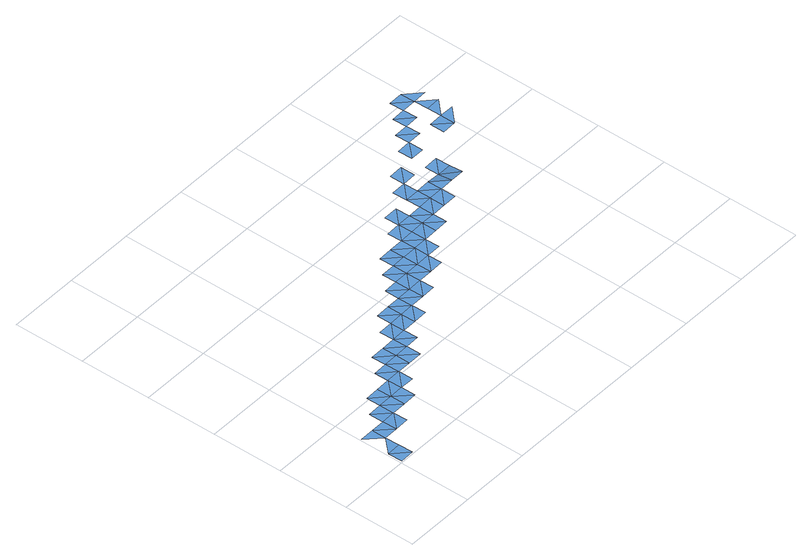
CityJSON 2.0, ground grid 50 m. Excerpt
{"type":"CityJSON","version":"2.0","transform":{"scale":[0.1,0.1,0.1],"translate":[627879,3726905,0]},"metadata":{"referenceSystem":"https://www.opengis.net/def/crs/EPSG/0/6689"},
"CityObjects":{
"waterbody1":{"type":"WaterBody","attributes":{"name":"福岡県津波浸水想定図","class":"1140","function":"2","WaterBodyTsunamiRiskAttribute.description":"1","WaterBodyTsunamiRiskAttribute.rank":"1"},"geometry":[{"type":"MultiSurface","lod":"1","boundaries":[[[0,1,2]],[[2,3,0]],[[4,5,6]],[[6,5,7]],[[8,9,10]],[[8,11,9]],[[11,12,13]],[[13,12,14]],[[15,16,17]],[[17,16,18]],[[19,20,21]],[[21,20,22]],[[23,24,25]],[[26,25,24]],[[27,28,29]],[[30,28,27]],[[31,32,33]],[[31,34,35]],[[36,34,31]],[[31,33,36]]]}]},
"waterbody2":{"type":"WaterBody","attributes":{"name":"福岡県津波浸水想定図","class":"1140","function":"2","WaterBodyTsunamiRiskAttribute.description":"1","WaterBodyTsunamiRiskAttribute.rank":"2"},"geometry":[{"type":"MultiSurface","lod":"1","boundaries":[[[37,0,3]],[[38,37,39]],[[39,40,38]],[[39,41,40]],[[42,41,39]],[[41,43,44]],[[44,43,45]],[[45,43,46]],[[5,45,46]],[[47,45,4]],[[45,5,4]],[[10,48,6]],[[10,9,48]],[[9,11,49]],[[49,11,13]],[[50,14,15]],[[15,14,16]],[[51,52,17]],[[51,53,52]],[[51,54,53]],[[55,54,51]],[[53,56,57]],[[53,54,56]],[[54,20,56]],[[20,19,56]],[[19,24,23]],[[24,19,21]],[[58,24,21]],[[59,58,21]],[[60,61,62]],[[61,63,62]],[[63,29,64]],[[27,29,63]],[[65,66,67]],[[67,66,68]],[[69,70,71]],[[72,70,69]],[[73,74,75]],[[76,77,78]]]}]},
"waterbody3":{"type":"WaterBody","attributes":{"name":"福岡県津波浸水想定図","class":"1140","function":"2","WaterBodyTsunamiRiskAttribute.description":"1","WaterBodyTsunamiRiskAttribute.rank":"3"},"geometry":[{"type":"MultiSurface","lod":"1","boundaries":[[[37,38,79]],[[80,40,41]],[[80,41,44]],[[45,81,44]],[[45,47,81]],[[82,4,6]],[[48,82,6]],[[48,9,83]],[[9,49,83]],[[13,50,84]],[[13,14,50]],[[50,15,85]],[[86,85,15]],[[86,15,17]],[[17,52,86]],[[53,87,52]],[[53,57,87]],[[57,56,88]],[[88,56,89]],[[89,56,19]],[[89,19,23]],[[24,58,26]],[[90,91,26]],[[26,58,92]],[[90,26,92]],[[58,62,92]],[[60,62,58]],[[62,90,92]],[[90,62,93]],[[93,62,63]],[[93,63,64]],[[66,64,29]],[[66,29,68]],[[28,68,29]],[[68,28,94]],[[67,95,96]],[[97,95,67]],[[32,94,28]],[[31,94,32]],[[98,99,70]],[[99,98,100]],[[75,101,102]],[[75,74,101]],[[103,104,74]],[[103,76,104]]]}]},
"waterbody4":{"type":"WaterBody","attributes":{"name":"福岡県津波浸水想定図","class":"1140","function":"2","WaterBodyTsunamiRiskAttribute.description":"1","WaterBodyTsunamiRiskAttribute.rank":"4"},"geometry":[{"type":"MultiSurface","lod":"1","boundaries":[[[105,89,23]],[[23,25,105]],[[106,90,107]],[[107,90,93]],[[100,108,109]],[[108,110,109]],[[111,110,76]],[[111,76,78]]]}]}
},
"vertices":[
[7,104,21],[9,4,21],[109,6,21],[107,106,21],[499,514,21],[501,414,21],[599,516,21],[601,416,21],[799,519,21],[697,617,21],[699,517,21],[797,619,21],[897,621,21],[795,719,21],[895,721,21],[993,823,21],[995,723,21],[1093,825,21],[1095,725,21],[1389,1031,21],[1391,931,21],[1489,1033,21],[1491,933,21],[1387,1131,21],[1488,1133,21],[1386,1231,21],[1486,1233,21],[1885,1240,21],[1983,1342,21],[1883,1340,21],[1985,1242,21],[2081,1444,10],[2083,1344,21],[2183,1346,21],[2179,1546,10],[2080,1544,10],[2181,1446,10],
[105,206,21],[103,306,21],[205,208,21],[203,308,21],[303,310,21],[305,210,21],[403,312,21],[301,410,21],[401,412,21],[503,314,21],[399,512,21],[597,616,21],[696,717,21],[893,821,21],[1193,827,21],[1091,925,21],[1191,927,21],[1291,929,21],[1293,829,21],[1289,1029,21],[1190,1027,21],[1587,1135,21],[1589,1035,21],[1687,1137,21],[1787,1139,21],[1685,1237,21],[1785,1238,21],[1784,1338,21],[1780,1538,21],[1782,1438,21],[1880,1540,21],[1882,1440,21],[2078,1644,21],[2176,1746,21],[2076,1744,21],[2178,1646,21],[2576,1754,21],[2476,1752,21],[2477,1652,21],[2472,1952,21],[2572,1954,21],[2470,2052,21],
[3,304,21],[201,408,21],[299,510,21],[497,614,21],[595,715,21],[794,819,21],[892,921,21],[992,923,21],[1090,1025,21],[1188,1127,21],[1288,1129,21],[1584,1335,21],[1484,1333,21],[1586,1235,21],[1684,1337,21],[1982,1442,21],[1978,1642,21],[1878,1640,21],[1980,1542,21],[2276,1748,21],[2174,1846,21],[2274,1848,21],[2376,1750,21],[2378,1650,21],[2574,1854,21],[2474,1852,21],
[1286,1229,21],[1582,1435,21],[1682,1437,21],[2374,1850,21],[2272,1948,21],[2372,1950,21],[2370,2050,21]
]}
